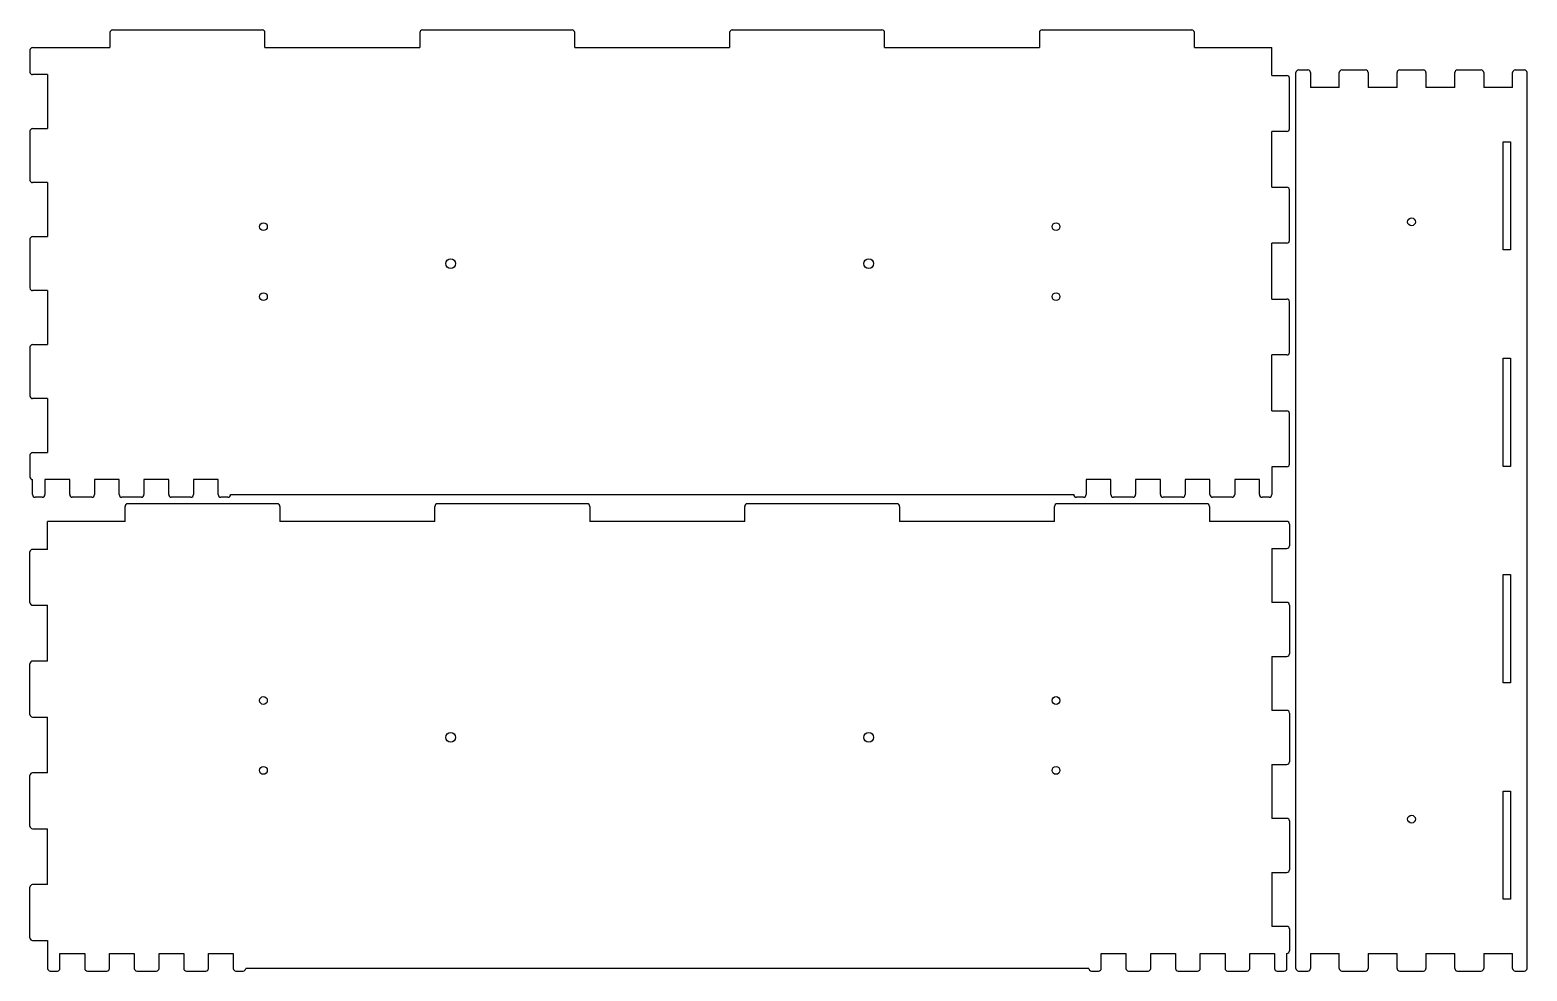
# Model space of a CAD drawing. Header units: millimetres. Extents: x 0 to 1152, y 0 to 724.
import ezdxf

# ---------------------------------------------------------------- set-up
doc = ezdxf.new("R2010")
doc.units = ezdxf.units.MM
doc.layers.add('SheetCutProfiles', color=7, linetype='CONTINUOUS')

msp = doc.modelspace()

# ---------------------------------------------------------------- linework, layer by layer
at = {"layer": 'SheetCutProfiles'}
for p, q in [((61.6, 722.2), (61.6, 710.6)), ((63.6, 724.2), (178.8, 724.2)), ((180.8, 710.6), (180.8, 722.2)), ((300, 722.2), (300, 710.6)), ((302, 724.2), (417.2, 724.2)), ((419.2, 710.6), (419.2, 722.2)), ((538.4, 722.2), (538.4, 710.6)), ((540.4, 724.2), (655.6, 724.2)), ((657.6, 710.6), (657.6, 722.2)), ((776.8, 722.2), (776.8, 710.6)), ((778.8, 724.2), (894, 724.2)), ((896, 710.6), (896, 722.2)), ((0, 708.6), (0, 691.825)), ((2, 710.6), (61.6, 710.6)), ((180.8, 710.6), (300, 710.6)), ((419.2, 710.6), (538.4, 710.6)), ((657.6, 710.6), (776.8, 710.6)), ((896, 710.6), (955.6, 710.6)), ((955.6, 689.1), (955.6, 710.6)), ((974.2, 2), (974.2, 691.4)), ((976.2, 693.4), (983.3125, 693.4)), ((985.3125, 691.4), (985.3125, 679.8)), ((1007.5375, 679.8), (1007.5375, 691.4)), ((1009.5375, 693.4), (1027.7625, 693.4)), ((1029.7625, 691.4), (1029.7625, 679.8)), ((1051.9875, 679.8), (1051.9875, 691.4)), ((1053.9875, 693.4), (1072.2125, 693.4)), ((1074.2125, 691.4), (1074.2125, 679.8)), ((1096.4375, 679.8), (1096.4375, 691.4)), ((1098.4375, 693.4), (1116.6625, 693.4)), ((1118.6625, 691.4), (1118.6625, 679.8)), ((1140.8875, 679.8), (1140.8875, 691.4)), ((1142.8875, 693.4), (1150, 693.4)), ((1152, 2), (1152, 691.4)), ((13.6, 689.825), (2, 689.825)), ((13.6, 689.825), (13.6, 648.275)), ((955.6, 689.1), (967.2, 689.1)), ((969.2, 648.1), (969.2, 687.1)), ((1007.5375, 679.8), (985.3125, 679.8)), ((1051.9875, 679.8), (1029.7625, 679.8)), ((1096.4375, 679.8), (1074.2125, 679.8)), ((1140.8875, 679.8), (1118.6625, 679.8)), ((0, 646.275), (0, 608.725)), ((2, 648.275), (13.6, 648.275)), ((955.6, 603.1), (955.6, 646.1)), ((967.2, 646.1), (955.6, 646.1)), ((1133.5, 554.8875), (1133.5, 638.1625)), ((1133.5, 638.1625), (1139.3, 638.1625)), ((1139.3, 638.1625), (1139.3, 554.8875)), ((13.6, 606.725), (2, 606.725)), ((13.6, 606.725), (13.6, 565.175)), ((955.6, 603.1), (967.2, 603.1)), ((969.2, 562.1), (969.2, 601.1)), ((2, 565.175), (13.6, 565.175)), ((0, 563.175), (0, 525.625)), ((955.6, 517.1), (955.6, 560.1)), ((967.2, 560.1), (955.6, 560.1)), ((1139.3, 554.8875), (1133.5, 554.8875)), ((13.6, 523.625), (2, 523.625)), ((13.6, 523.625), (13.6, 482.075)), ((955.6, 517.1), (967.2, 517.1)), ((969.2, 476.1), (969.2, 515.1)), ((0, 480.075), (0, 442.525)), ((2, 482.075), (13.6, 482.075)), ((955.6, 431.1), (955.6, 474.1)), ((967.2, 474.1), (955.6, 474.1)), ((1133.5, 388.3375), (1133.5, 471.6125)), ((1133.5, 471.6125), (1139.3, 471.6125)), ((1139.3, 471.6125), (1139.3, 388.3375)), ((13.6, 440.525), (2, 440.525)), ((13.6, 440.525), (13.6, 398.975)), ((955.6, 431.1), (967.2, 431.1)), ((969.2, 390.1), (969.2, 429.1)), ((0, 396.975), (0, 380.2)), ((2, 398.975), (13.6, 398.975)), ((955.6, 388.1), (955.6, 366.6)), ((967.2, 388.1), (955.6, 388.1)), ((1139.3, 388.3375), (1133.5, 388.3375)), ((2, 366.6), (2, 378.2)), ((11.525, 378.2), (11.525, 366.6)), ((30.575, 378.2), (11.525, 378.2)), ((30.575, 366.6), (30.575, 378.2)), ((49.625, 378.2), (49.625, 366.6)), ((68.675, 378.2), (49.625, 378.2)), ((68.675, 366.6), (68.675, 378.2)), ((87.725, 378.2), (87.725, 366.6)), ((106.775, 378.2), (87.725, 378.2)), ((106.775, 366.6), (106.775, 378.2)), ((125.825, 378.2), (125.825, 366.6)), ((144.875, 378.2), (125.825, 378.2)), ((144.875, 366.6), (144.875, 378.2)), ((812.725, 378.2), (812.725, 366.6)), ((831.775, 378.2), (812.725, 378.2)), ((831.775, 366.6), (831.775, 378.2)), ((850.825, 378.2), (850.825, 366.6)), ((869.875, 378.2), (850.825, 378.2)), ((869.875, 366.6), (869.875, 378.2)), ((888.925, 378.2), (888.925, 366.6)), ((907.975, 378.2), (888.925, 378.2)), ((907.975, 366.6), (907.975, 378.2)), ((927.025, 378.2), (927.025, 366.6)), ((946.075, 378.2), (927.025, 378.2)), ((946.075, 366.6), (946.075, 378.2)), ((9.525, 364.6), (4, 364.6)), ((47.625, 364.6), (32.575, 364.6)), ((85.725, 364.6), (70.675, 364.6)), ((73.2, 346), (73.2, 357.6)), ((190.4, 359.6), (75.2, 359.6)), ((123.825, 364.6), (108.775, 364.6)), ((152.4, 364.6), (146.875, 364.6)), ((154.4, 366.6), (803.2, 366.6)), ((192.4, 357.6), (192.4, 346)), ((311.6, 346), (311.6, 357.6)), ((428.8, 359.6), (313.6, 359.6)), ((430.8, 357.6), (430.8, 346)), ((550, 346), (550, 357.6)), ((667.2, 359.6), (552, 359.6)), ((669.2, 357.6), (669.2, 346)), ((788.4, 346), (788.4, 357.6)), ((905.6, 359.6), (790.4, 359.6)), ((810.725, 364.6), (805.2, 364.6)), ((848.825, 364.6), (833.775, 364.6)), ((886.925, 364.6), (871.875, 364.6)), ((907.6, 357.6), (907.6, 346)), ((925.025, 364.6), (909.975, 364.6)), ((953.6, 364.6), (948.075, 364.6)), ((13.6, 324.5), (13.6, 346)), ((73.2, 346), (13.6, 346)), ((311.6, 346), (192.4, 346)), ((550, 346), (430.8, 346)), ((788.4, 346), (669.2, 346)), ((967.2, 346), (907.6, 346)), ((969.2, 344), (969.2, 327.225)), ((13.6, 324.5), (2, 324.5)), ((955.6, 325.225), (967.2, 325.225)), ((955.6, 325.225), (955.6, 283.675)), ((0, 283.5), (0, 322.5)), ((1133.5, 221.7875), (1133.5, 305.0625)), ((1133.5, 305.0625), (1139.3, 305.0625)), ((1139.3, 305.0625), (1139.3, 221.7875)), ((2, 281.5), (13.6, 281.5)), ((13.6, 238.5), (13.6, 281.5)), ((967.2, 283.675), (955.6, 283.675)), ((969.2, 281.675), (969.2, 244.125)), ((955.6, 242.125), (967.2, 242.125)), ((955.6, 242.125), (955.6, 200.575)), ((0, 197.5), (0, 236.5)), ((13.6, 238.5), (2, 238.5)), ((1139.3, 221.7875), (1133.5, 221.7875)), ((967.2, 200.575), (955.6, 200.575)), ((969.2, 198.575), (969.2, 161.025)), ((2, 195.5), (13.6, 195.5)), ((13.6, 152.5), (13.6, 195.5)), ((0, 111.5), (0, 150.5)), ((13.6, 152.5), (2, 152.5)), ((955.6, 159.025), (967.2, 159.025)), ((955.6, 159.025), (955.6, 117.475)), ((1133.5, 55.2375), (1133.5, 138.5125)), ((1133.5, 138.5125), (1139.3, 138.5125)), ((1139.3, 138.5125), (1139.3, 55.2375)), ((967.2, 117.475), (955.6, 117.475)), ((969.2, 115.475), (969.2, 77.925)), ((2, 109.5), (13.6, 109.5)), ((13.6, 66.5), (13.6, 109.5)), ((955.6, 75.925), (967.2, 75.925)), ((955.6, 75.925), (955.6, 34.375)), ((0, 25.5), (0, 64.5)), ((13.6, 66.5), (2, 66.5)), ((1139.3, 55.2375), (1133.5, 55.2375)), ((2, 23.5), (13.6, 23.5)), ((13.6, 23.5), (13.6, 2)), ((967.2, 34.375), (955.6, 34.375)), ((969.2, 32.375), (969.2, 15.6)), ((23.125, 13.6), (42.175, 13.6)), ((23.125, 2), (23.125, 13.6)), ((42.175, 13.6), (42.175, 2)), ((61.225, 13.6), (80.275, 13.6)), ((61.225, 2), (61.225, 13.6)), ((80.275, 13.6), (80.275, 2)), ((99.325, 13.6), (118.375, 13.6)), ((99.325, 2), (99.325, 13.6)), ((118.375, 13.6), (118.375, 2)), ((137.425, 13.6), (156.475, 13.6)), ((137.425, 2), (137.425, 13.6)), ((156.475, 13.6), (156.475, 2)), ((824.325, 13.6), (843.375, 13.6)), ((824.325, 2), (824.325, 13.6)), ((843.375, 13.6), (843.375, 2)), ((862.425, 13.6), (881.475, 13.6)), ((862.425, 2), (862.425, 13.6)), ((881.475, 13.6), (881.475, 2)), ((900.525, 13.6), (919.575, 13.6)), ((900.525, 2), (900.525, 13.6)), ((919.575, 13.6), (919.575, 2)), ((938.625, 13.6), (957.675, 13.6)), ((938.625, 2), (938.625, 13.6)), ((957.675, 13.6), (957.675, 2)), ((967.2, 2), (967.2, 13.6)), ((985.3125, 13.6), (985.3125, 2)), ((985.3125, 13.6), (1007.5375, 13.6)), ((1007.5375, 2), (1007.5375, 13.6)), ((1029.7625, 13.6), (1029.7625, 2)), ((1029.7625, 13.6), (1051.9875, 13.6)), ((1051.9875, 2), (1051.9875, 13.6)), ((1074.2125, 13.6), (1074.2125, 2)), ((1074.2125, 13.6), (1096.4375, 13.6)), ((1096.4375, 2), (1096.4375, 13.6)), ((1118.6625, 13.6), (1118.6625, 2)), ((1118.6625, 13.6), (1140.8875, 13.6)), ((1140.8875, 2), (1140.8875, 13.6)), ((15.6, 0), (21.125, 0)), ((44.175, 0), (59.225, 0)), ((82.275, 0), (97.325, 0)), ((120.375, 0), (135.425, 0)), ((158.475, 0), (164, 0)), ((814.8, 2), (166, 2)), ((816.8, 0), (822.325, 0)), ((845.375, 0), (860.425, 0)), ((883.475, 0), (898.525, 0)), ((921.575, 0), (936.625, 0)), ((959.675, 0), (965.2, 0)), ((976.2, 0), (983.3125, 0)), ((1009.5375, 0), (1027.7625, 0)), ((1053.9875, 0), (1072.2125, 0)), ((1098.4375, 0), (1116.6625, 0)), ((1142.8875, 0), (1150, 0))]:
    msp.add_line(p, q, dxfattribs=at)
for centre, radius in [((1063.1, 576.5), 3), ((179.6667, 572.8), 3), ((789.5333, 572.8), 3), ((323.7333, 544.4), 3.75), ((645.4667, 544.4), 3.75), ((179.6667, 519), 3), ((789.5333, 519), 3), ((179.6667, 208.2), 3), ((789.5333, 208.2), 3), ((323.7333, 179.8), 3.75), ((645.4667, 179.8), 3.75), ((179.6667, 154.4), 3), ((789.5333, 154.4), 3), ((1063.1, 116.9), 3)]:
    msp.add_circle(centre, radius, dxfattribs=at)
for centre, start, end in [((63.6, 722.2), 90, 180), ((178.8, 722.2), 0, 90), ((302, 722.2), 90, 180), ((417.2, 722.2), 0, 90), ((540.4, 722.2), 90, 180), ((655.6, 722.2), 0, 90), ((778.8, 722.2), 90, 180), ((894, 722.2), 0, 90), ((2, 708.6), 90, 180), ((2, 691.825), 180, -90), ((976.2, 691.4), 90, 180), ((983.3125, 691.4), 0, 90), ((1009.5375, 691.4), 90, 180), ((1027.7625, 691.4), 0, 90), ((1053.9875, 691.4), 90, 180), ((1072.2125, 691.4), 0, 90), ((1098.4375, 691.4), 90, 180), ((1116.6625, 691.4), 0, 90), ((1142.8875, 691.4), 90, 180), ((1150, 691.4), 0, 90), ((967.2, 687.1), 0, 90), ((2, 646.275), 90, 180), ((967.2, 648.1), -90, 0), ((2, 608.725), 180, -90), ((967.2, 601.1), 0, 90), ((2, 563.175), 90, 180), ((967.2, 562.1), -90, 0), ((2, 525.625), 180, -90), ((967.2, 515.1), 0, 90), ((2, 480.075), 90, 180), ((967.2, 476.1), -90, 0), ((2, 442.525), 180, -90), ((967.2, 429.1), 0, 90), ((2, 396.975), 90, 180), ((2, 380.2), 180, -90), ((967.2, 390.1), -90, 0), ((4, 366.6), 180, -90), ((9.525, 366.6), -90, 0), ((32.575, 366.6), 180, -90), ((47.625, 366.6), -90, 0), ((70.675, 366.6), 180, -90), ((75.2, 357.6), 90, 180), ((85.725, 366.6), -90, 0), ((108.775, 366.6), 180, -90), ((123.825, 366.6), -90, 0), ((146.875, 366.6), 180, -90), ((152.4, 366.6), -90, 0), ((190.4, 357.6), 0, 90), ((313.6, 357.6), 90, 180), ((428.8, 357.6), 0, 90), ((552, 357.6), 90, 180), ((667.2, 357.6), 0, 90), ((790.4, 357.6), 90, 180), ((805.2, 366.6), 180, -90), ((810.725, 366.6), -90, 0), ((833.775, 366.6), 180, -90), ((848.825, 366.6), -90, 0), ((871.875, 366.6), 180, -90), ((886.925, 366.6), -90, 0), ((905.6, 357.6), 0, 90), ((909.975, 366.6), 180, -90), ((925.025, 366.6), -90, 0), ((948.075, 366.6), 180, -90), ((953.6, 366.6), -90, 0), ((967.2, 344), 0, 90), ((2, 322.5), 90, 180), ((967.2, 327.225), -90, 0), ((2, 283.5), 180, -90), ((967.2, 281.675), 0, 90), ((967.2, 244.125), -90, 0), ((2, 236.5), 90, 180), ((2, 197.5), 180, -90), ((967.2, 198.575), 0, 90), ((2, 150.5), 90, 180), ((967.2, 161.025), -90, 0), ((967.2, 115.475), 0, 90), ((2, 111.5), 180, -90), ((967.2, 77.925), -90, 0), ((2, 64.5), 90, 180), ((2, 25.5), 180, -90), ((967.2, 32.375), 0, 90), ((967.2, 15.6), -90, 0), ((15.6, 2), -180, -90), ((21.125, 2), -90, 0), ((44.175, 2), -180, -90), ((59.225, 2), -90, 0), ((82.275, 2), -180, -90), ((97.325, 2), -90, 0), ((120.375, 2), -180, -90), ((135.425, 2), -90, 0), ((158.475, 2), -180, -90), ((164, 2), -90, 0), ((816.8, 2), -180, -90), ((822.325, 2), -90, 0), ((845.375, 2), -180, -90), ((860.425, 2), -90, 0), ((883.475, 2), -180, -90), ((898.525, 2), -90, 0), ((921.575, 2), -180, -90), ((936.625, 2), -90, 0), ((959.675, 2), -180, -90), ((965.2, 2), -90, 0), ((976.2, 2), 180, -90), ((983.3125, 2), -90, 0), ((1009.5375, 2), 180, -90), ((1027.7625, 2), -90, 0), ((1053.9875, 2), 180, -90), ((1072.2125, 2), -90, 0), ((1098.4375, 2), 180, -90), ((1116.6625, 2), -90, 0), ((1142.8875, 2), 180, -90), ((1150, 2), -90, 0)]:
    msp.add_arc(centre, 2, start, end, dxfattribs=at)

doc.saveas('drawing.dxf')
